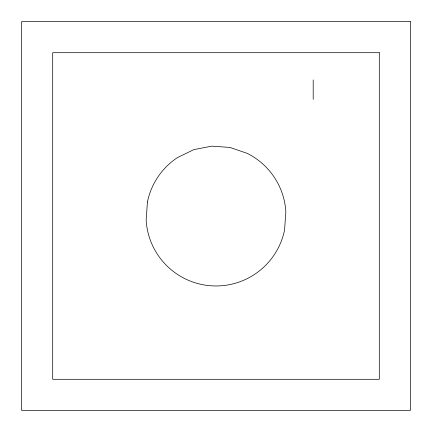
<?xml version="1.0" encoding="UTF-8"?>
<svg xmlns="http://www.w3.org/2000/svg" width="432" height="432" viewBox="0 0 432 432"><rect width="100%" height="100%" fill="white"/><g stroke="black" fill="none" stroke-linecap="round" stroke-linejoin="round"><path stroke-width="0.65" d="M313.2 79.92L313.2 99.36M147.431 202.009L146.146 220.234A69.984 69.984 0 0 0 284.569 229.991L285.854 211.766A69.984 69.984 0 0 0 247.261 153.387L229.991 147.431L211.766 146.146L193.828 149.623L177.406 157.621A69.984 69.984 0 0 0 147.431 202.009M410.4 21.6L21.6 21.6L21.6 410.4L410.4 410.4L410.4 21.6M379.296 52.704L52.704 52.704L52.704 379.296L379.296 379.296L379.296 52.704"/></g></svg>
